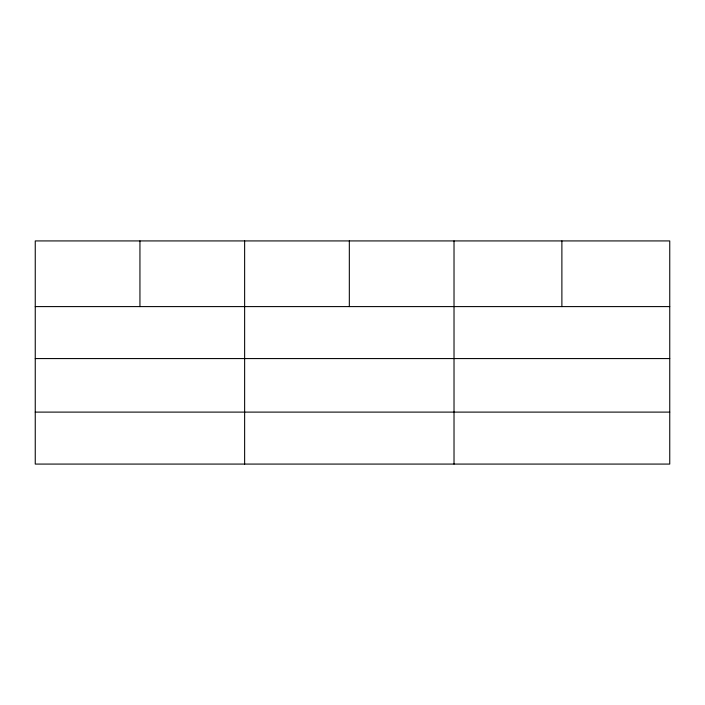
<?xml version="1.0" encoding="UTF-8"?>
<svg xmlns="http://www.w3.org/2000/svg" width="705" height="705" viewBox="0 0 705 705"><rect width="100%" height="100%" fill="white"/><g stroke="black" fill="none" stroke-linecap="round" stroke-linejoin="round"><path stroke-width="1.06" d="M669.75 358.572L669.75 240.925L35.25 240.925L35.25 464.075L669.75 464.075L669.75 358.572L35.25 358.572M35.25 306.596L669.75 306.596M35.25 412.108L669.75 412.108M561.885 240.925L561.885 306.596M454.02 240.925L454.02 464.075M349.327 240.925L349.327 306.596M244.635 240.925L244.635 464.075M139.942 240.925L139.942 306.596"/></g></svg>
